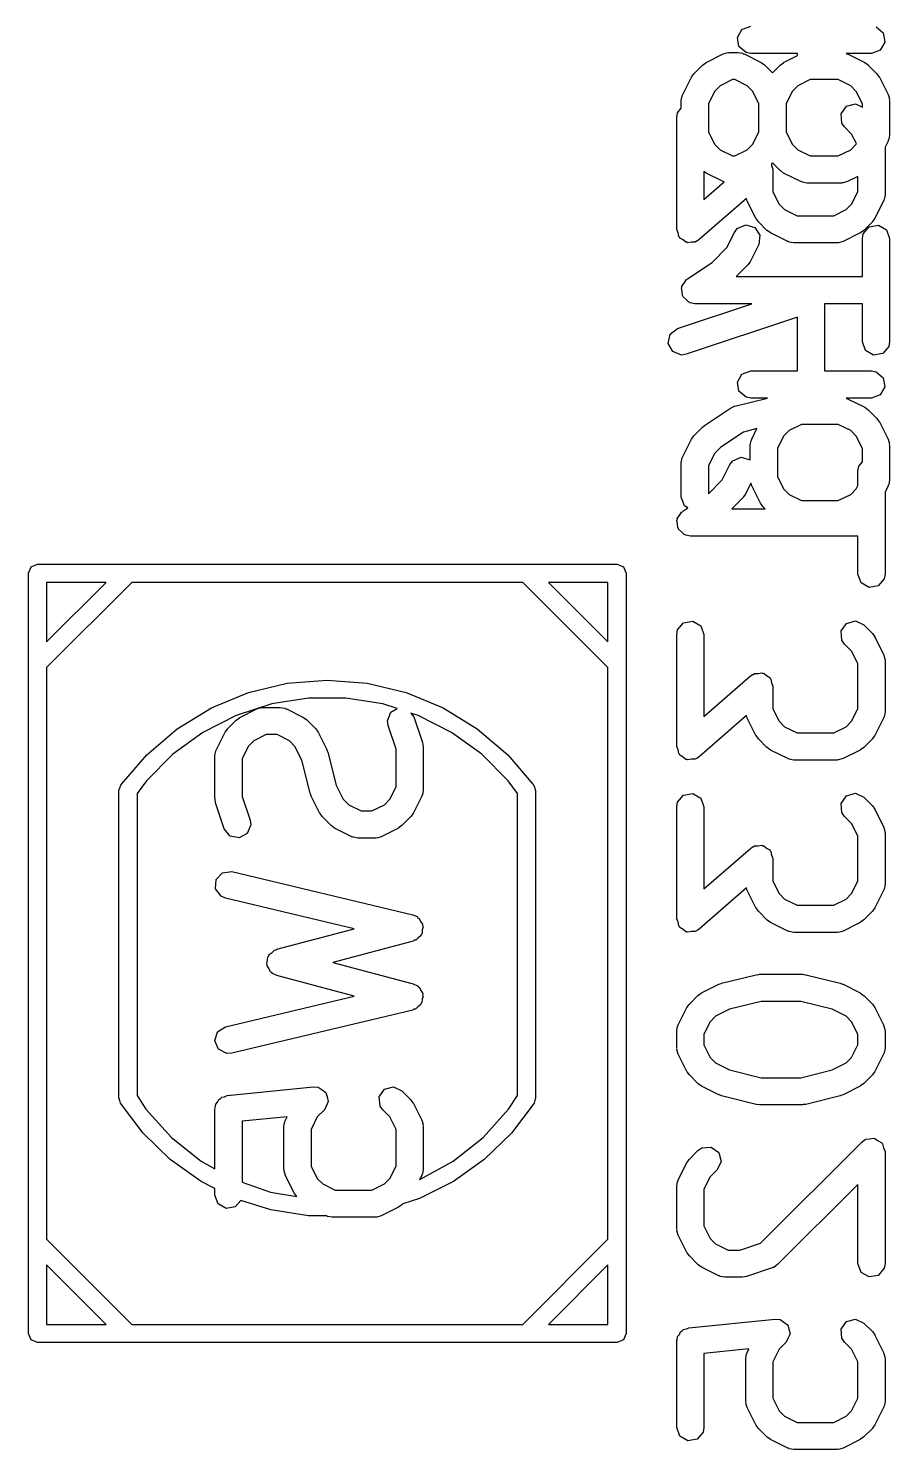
# Model space of a CAD drawing. Extents: x 0.17 to 2.44, y -2.28 to -1.21.
# Drawn here: x 0.1681 to 0.3553, y -1.8552 to -1.5461 of the extents above; entities that cross this region are included whole.
import ezdxf

# ---------------------------------------------------------------- set-up
doc = ezdxf.new("R2010")
doc.units = 0
doc.header["$MEASUREMENT"] = 0
doc.layers.add('BLACK', color=7, linetype='CONTINUOUS')

msp = doc.modelspace()

# ---------------------------------------------------------------- linework, layer by layer
at = {"layer": 'BLACK', "linetype": 'CONTINUOUS'}
for p, q in [((0.323226, -1.54626), (0.325124, -1.54557)), ((0.322216, -1.54801), (0.323226, -1.54626)), ((0.322567, -1.55), (0.322216, -1.54801)), ((0.352381, -1.54574), (0.353928, -1.54704)), ((0.353928, -1.54704), (0.354279, -1.54903)), ((0.315414, -1.55347), (0.319164, -1.5516)), ((0.319164, -1.5516), (0.320146, -1.5513)), ((0.320146, -1.5513), (0.320318, -1.55134)), ((0.320318, -1.55134), (0.320484, -1.55128)), ((0.320484, -1.55128), (0.322359, -1.55128)), ((0.322359, -1.55128), (0.323369, -1.55146)), ((0.324114, -1.55129), (0.322567, -1.55)), ((0.323369, -1.55146), (0.323504, -1.55158)), ((0.323504, -1.55158), (0.323679, -1.5516)), ((0.323679, -1.5516), (0.327429, -1.55347)), ((0.325124, -1.55147), (0.324114, -1.55129)), ((0.335295, -1.55147), (0.325124, -1.55147)), ((0.335295, -1.55197), (0.335295, -1.55147)), ((0.351371, -1.55147), (0.345877, -1.55147)), ((0.345877, -1.55147), (0.346001, -1.55158)), ((0.346001, -1.55158), (0.346176, -1.5516)), ((0.346176, -1.5516), (0.349926, -1.55347)), ((0.353269, -1.55078), (0.351371, -1.55147)), ((0.354279, -1.54903), (0.353269, -1.55078)), ((0.312772, -1.5559), (0.314647, -1.55402)), ((0.314647, -1.55402), (0.31537, -1.55352)), ((0.31537, -1.55352), (0.315414, -1.55347)), ((0.327429, -1.55347), (0.328138, -1.554)), ((0.328138, -1.554), (0.328196, -1.55402)), ((0.328196, -1.55402), (0.329858, -1.55569)), ((0.329858, -1.55569), (0.331519, -1.55402)), ((0.331519, -1.55402), (0.332243, -1.55352)), ((0.332243, -1.55352), (0.332287, -1.55347)), ((0.332287, -1.55347), (0.335295, -1.55197)), ((0.349926, -1.55347), (0.350635, -1.554)), ((0.350635, -1.554), (0.350693, -1.55402)), ((0.350693, -1.55402), (0.352568, -1.5559)), ((0.310344, -1.56042), (0.312219, -1.55667)), ((0.312219, -1.55667), (0.312745, -1.55596)), ((0.312745, -1.55596), (0.312772, -1.5559)), ((0.321181, -1.55719), (0.318484, -1.55854)), ((0.321662, -1.55719), (0.321181, -1.55719)), ((0.324359, -1.55854), (0.321662, -1.55719)), ((0.338054, -1.55719), (0.335356, -1.55854)), ((0.344159, -1.55719), (0.338054, -1.55719)), ((0.346856, -1.55854), (0.344159, -1.55719)), ((0.352568, -1.5559), (0.353075, -1.55662)), ((0.353075, -1.55662), (0.353121, -1.55667)), ((0.353121, -1.55667), (0.354996, -1.56042)), ((0.310032, -1.56174), (0.31021, -1.56073)), ((0.31021, -1.56073), (0.310324, -1.56059)), ((0.310324, -1.56059), (0.310344, -1.56042)), ((0.317286, -1.55974), (0.315938, -1.56243)), ((0.318484, -1.55854), (0.317286, -1.55974)), ((0.325556, -1.55974), (0.324359, -1.55854)), ((0.326905, -1.56243), (0.325556, -1.55974)), ((0.334159, -1.55974), (0.332811, -1.56243)), ((0.335356, -1.55854), (0.334159, -1.55974)), ((0.348054, -1.55974), (0.346856, -1.55854)), ((0.349402, -1.56243), (0.348054, -1.55974)), ((0.354996, -1.56042), (0.355288, -1.5614)), ((0.309226, -1.56438), (0.310032, -1.56342)), ((0.310032, -1.56342), (0.310032, -1.56174)), ((0.315938, -1.56243), (0.315938, -1.56854)), ((0.326905, -1.56854), (0.326905, -1.56243)), ((0.332811, -1.56243), (0.332811, -1.56854)), ((0.344769, -1.56463), (0.345928, -1.56297)), ((0.345928, -1.56297), (0.347879, -1.56245)), ((0.347879, -1.56245), (0.349402, -1.56316)), ((0.349402, -1.56316), (0.349402, -1.56243)), ((0.355288, -1.5614), (0.355247, -1.56157)), ((0.355247, -1.56157), (0.355308, -1.56174)), ((0.355308, -1.56174), (0.355308, -1.56924)), ((0.309048, -1.56539), (0.309226, -1.56438)), ((0.309048, -1.58976), (0.309048, -1.56539)), ((0.344945, -1.56664), (0.344769, -1.56463)), ((0.345533, -1.56748), (0.344945, -1.56664)), ((0.315938, -1.56854), (0.317286, -1.57124)), ((0.325556, -1.57124), (0.326905, -1.56854)), ((0.332811, -1.56854), (0.334159, -1.57124)), ((0.347069, -1.56902), (0.345533, -1.56748)), ((0.348116, -1.57111), (0.347069, -1.56902)), ((0.355016, -1.57038), (0.354996, -1.57056)), ((0.35513, -1.57024), (0.355016, -1.57038)), ((0.355308, -1.56924), (0.35513, -1.57024)), ((0.317286, -1.57124), (0.318484, -1.57243)), ((0.318484, -1.57243), (0.321181, -1.57378)), ((0.321662, -1.57378), (0.324359, -1.57243)), ((0.324359, -1.57243), (0.325556, -1.57124)), ((0.334159, -1.57124), (0.335356, -1.57243)), ((0.335356, -1.57243), (0.338054, -1.57378)), ((0.344159, -1.57378), (0.346856, -1.57243)), ((0.346856, -1.57243), (0.348054, -1.57124)), ((0.348054, -1.57124), (0.348116, -1.57111)), ((0.354996, -1.57056), (0.354324, -1.5719)), ((0.354324, -1.5719), (0.354324, -1.58226)), ((0.321181, -1.57378), (0.321662, -1.57378)), ((0.329858, -1.57529), (0.329609, -1.57553)), ((0.329609, -1.57553), (0.329679, -1.57589)), ((0.329679, -1.57589), (0.329952, -1.57664)), ((0.331519, -1.57695), (0.329858, -1.57529)), ((0.338054, -1.57378), (0.344159, -1.57378)), ((0.315414, -1.5775), (0.314954, -1.57716)), ((0.314954, -1.57716), (0.314954, -1.58326)), ((0.314954, -1.58326), (0.319353, -1.57941)), ((0.319164, -1.57938), (0.315414, -1.5775)), ((0.319339, -1.5794), (0.319164, -1.57938)), ((0.319353, -1.57941), (0.319339, -1.5794)), ((0.329952, -1.57664), (0.329952, -1.58157)), ((0.331578, -1.57697), (0.331519, -1.57695)), ((0.332287, -1.5775), (0.331578, -1.57697)), ((0.336036, -1.57938), (0.332287, -1.5775)), ((0.336212, -1.5794), (0.336036, -1.57938)), ((0.336347, -1.57951), (0.336212, -1.5794)), ((0.337357, -1.57969), (0.336347, -1.57951)), ((0.345022, -1.57963), (0.344856, -1.57969)), ((0.345194, -1.57967), (0.345022, -1.57963)), ((0.346176, -1.57938), (0.345194, -1.57967)), ((0.348418, -1.57825), (0.346176, -1.57938)), ((0.348418, -1.58157), (0.348418, -1.57825)), ((0.329952, -1.58157), (0.3313, -1.58427)), ((0.344856, -1.57969), (0.337357, -1.57969)), ((0.347069, -1.58427), (0.348418, -1.58157)), ((0.354324, -1.58226), (0.354146, -1.58327)), ((0.32419, -1.58302), (0.313945, -1.59199)), ((0.324358, -1.58359), (0.32419, -1.58302)), ((0.326233, -1.58733), (0.324358, -1.58359)), ((0.3313, -1.58427), (0.332497, -1.58546)), ((0.332497, -1.58546), (0.335195, -1.58681)), ((0.343175, -1.58681), (0.345872, -1.58546)), ((0.345872, -1.58546), (0.347069, -1.58427)), ((0.354012, -1.58359), (0.352137, -1.58733)), ((0.354032, -1.58341), (0.354012, -1.58359)), ((0.354146, -1.58327), (0.354032, -1.58341)), ((0.322203, -1.58959), (0.324057, -1.58878)), ((0.324057, -1.58878), (0.325993, -1.58936)), ((0.326279, -1.58738), (0.326233, -1.58733)), ((0.326786, -1.5881), (0.326279, -1.58738)), ((0.32866, -1.58998), (0.326786, -1.5881)), ((0.335195, -1.58681), (0.343175, -1.58681)), ((0.351584, -1.5881), (0.349709, -1.58998)), ((0.350879, -1.58918), (0.352868, -1.58882)), ((0.351611, -1.58804), (0.351584, -1.5881)), ((0.352137, -1.58733), (0.351611, -1.58804)), ((0.352868, -1.58882), (0.354617, -1.58983)), ((0.30932, -1.59051), (0.309048, -1.58976)), ((0.309475, -1.59129), (0.30932, -1.59051)), ((0.309658, -1.59144), (0.309475, -1.59129)), ((0.309739, -1.59166), (0.309658, -1.59144)), ((0.310428, -1.59206), (0.309739, -1.59166)), ((0.313945, -1.59199), (0.313565, -1.59222)), ((0.319932, -1.59373), (0.321593, -1.59041)), ((0.321593, -1.59041), (0.322203, -1.58959)), ((0.325993, -1.58936), (0.327106, -1.59105)), ((0.327106, -1.59105), (0.326875, -1.59305)), ((0.328719, -1.59), (0.32866, -1.58998)), ((0.329428, -1.59053), (0.328719, -1.59)), ((0.333177, -1.5924), (0.329428, -1.59053)), ((0.348942, -1.59053), (0.345192, -1.5924)), ((0.348986, -1.59048), (0.348942, -1.59053)), ((0.349709, -1.58998), (0.348986, -1.59048)), ((0.349402, -1.59173), (0.34958, -1.59072)), ((0.349402, -1.60003), (0.349402, -1.59173)), ((0.34958, -1.59072), (0.350879, -1.58918)), ((0.354617, -1.58983), (0.355308, -1.59173)), ((0.355308, -1.59173), (0.355308, -1.61423)), ((0.311049, -1.59256), (0.310428, -1.59206)), ((0.311284, -1.59255), (0.311049, -1.59256)), ((0.311488, -1.59267), (0.311284, -1.59255)), ((0.312272, -1.59253), (0.311488, -1.59267)), ((0.313068, -1.59252), (0.312272, -1.59253)), ((0.313357, -1.59234), (0.313068, -1.59252)), ((0.313477, -1.59232), (0.313357, -1.59234)), ((0.313565, -1.59222), (0.313477, -1.59232)), ((0.316728, -1.59694), (0.319932, -1.59373)), ((0.326875, -1.59305), (0.325, -1.5968)), ((0.333353, -1.59242), (0.333177, -1.5924)), ((0.333488, -1.59254), (0.333353, -1.59242)), ((0.334498, -1.59272), (0.333488, -1.59254)), ((0.343872, -1.59272), (0.334498, -1.59272)), ((0.344038, -1.59266), (0.343872, -1.59272)), ((0.344209, -1.5927), (0.344038, -1.59266)), ((0.345192, -1.5924), (0.344209, -1.5927)), ((0.311347, -1.60052), (0.316728, -1.59694)), ((0.324447, -1.59757), (0.321988, -1.60003)), ((0.324474, -1.59751), (0.324447, -1.59757)), ((0.325, -1.5968), (0.324474, -1.59751)), ((0.310659, -1.60146), (0.311087, -1.60072)), ((0.311087, -1.60072), (0.311246, -1.60066)), ((0.311246, -1.60066), (0.311347, -1.60052)), ((0.321988, -1.60003), (0.349402, -1.60003)), ((0.310077, -1.60247), (0.310162, -1.60232)), ((0.310226, -1.60331), (0.310077, -1.60247)), ((0.310151, -1.60215), (0.310659, -1.60146)), ((0.310162, -1.60232), (0.310151, -1.60215)), ((0.310281, -1.60417), (0.310226, -1.60331)), ((0.310398, -1.60429), (0.310281, -1.60417)), ((0.310428, -1.60446), (0.310398, -1.60429)), ((0.309192, -1.61133), (0.325395, -1.60593)), ((0.311084, -1.60501), (0.310428, -1.60446)), ((0.311676, -1.60563), (0.311084, -1.60501)), ((0.311845, -1.60565), (0.311676, -1.60563)), ((0.311975, -1.60576), (0.311845, -1.60565)), ((0.312985, -1.60593), (0.311975, -1.60576)), ((0.325395, -1.60593), (0.312985, -1.60593)), ((0.349402, -1.60593), (0.3412, -1.60593)), ((0.3412, -1.60593), (0.3412, -1.62056)), ((0.349402, -1.61423), (0.349402, -1.60593)), ((0.335295, -1.60886), (0.31106, -1.61694)), ((0.335295, -1.62056), (0.335295, -1.60886)), ((0.307205, -1.61457), (0.30761, -1.61259)), ((0.30761, -1.61259), (0.309192, -1.61133)), ((0.308167, -1.61634), (0.307205, -1.61457)), ((0.310045, -1.61709), (0.308167, -1.61634)), ((0.350093, -1.61613), (0.349402, -1.61423)), ((0.351842, -1.61714), (0.350093, -1.61613)), ((0.35513, -1.61524), (0.353831, -1.61679)), ((0.355308, -1.61423), (0.35513, -1.61524)), ((0.31106, -1.61694), (0.310045, -1.61709)), ((0.353831, -1.61679), (0.351842, -1.61714)), ((0.322216, -1.623), (0.323226, -1.62125)), ((0.323226, -1.62125), (0.325124, -1.62056)), ((0.325124, -1.62056), (0.335295, -1.62056)), ((0.3412, -1.62056), (0.351371, -1.62056)), ((0.351371, -1.62056), (0.352381, -1.62073)), ((0.352381, -1.62073), (0.353928, -1.62203)), ((0.353928, -1.62203), (0.354279, -1.62402)), ((0.322567, -1.62499), (0.322216, -1.623)), ((0.324114, -1.62628), (0.322567, -1.62499)), ((0.353269, -1.62577), (0.351371, -1.62646)), ((0.354279, -1.62402), (0.353269, -1.62577)), ((0.315097, -1.6324), (0.320721, -1.62865)), ((0.320721, -1.62865), (0.321629, -1.62825)), ((0.321629, -1.62825), (0.321643, -1.62824)), ((0.321643, -1.62824), (0.328745, -1.62646)), ((0.325124, -1.62646), (0.324114, -1.62628)), ((0.328745, -1.62646), (0.325124, -1.62646)), ((0.351371, -1.62646), (0.345877, -1.62646)), ((0.345877, -1.62646), (0.346001, -1.62657)), ((0.346001, -1.62657), (0.346176, -1.62659)), ((0.346176, -1.62659), (0.349926, -1.62846)), ((0.349926, -1.62846), (0.350635, -1.62899)), ((0.350635, -1.62899), (0.350693, -1.62901)), ((0.350693, -1.62901), (0.352568, -1.63089)), ((0.336179, -1.63218), (0.333482, -1.63353)), ((0.344159, -1.63218), (0.336179, -1.63218)), ((0.346856, -1.63353), (0.344159, -1.63218)), ((0.352568, -1.63089), (0.353075, -1.63161)), ((0.353075, -1.63161), (0.353121, -1.63166)), ((0.353121, -1.63166), (0.354996, -1.63541)), ((0.312219, -1.63541), (0.312745, -1.6347)), ((0.312745, -1.6347), (0.312772, -1.63464)), ((0.312772, -1.63464), (0.314647, -1.63276)), ((0.314647, -1.63276), (0.315015, -1.63251)), ((0.315015, -1.63251), (0.315097, -1.6324)), ((0.323571, -1.63384), (0.318616, -1.63715)), ((0.326488, -1.63311), (0.323571, -1.63384)), ((0.325342, -1.63541), (0.326488, -1.63311)), ((0.332285, -1.63473), (0.330936, -1.63742)), ((0.333482, -1.63353), (0.332285, -1.63473)), ((0.348054, -1.63473), (0.346856, -1.63353)), ((0.349402, -1.63742), (0.348054, -1.63473)), ((0.310344, -1.63916), (0.312219, -1.63541)), ((0.318616, -1.63715), (0.317286, -1.63848)), ((0.32503, -1.63673), (0.325208, -1.63572)), ((0.32503, -1.63992), (0.32503, -1.63673)), ((0.325208, -1.63572), (0.325322, -1.63558)), ((0.325322, -1.63558), (0.325342, -1.63541)), ((0.330936, -1.63742), (0.330936, -1.64353)), ((0.349402, -1.64029), (0.349402, -1.63742)), ((0.354996, -1.63541), (0.355288, -1.63639)), ((0.355288, -1.63639), (0.355247, -1.63656)), ((0.355247, -1.63656), (0.355308, -1.63673)), ((0.355308, -1.63673), (0.355308, -1.64423)), ((0.310032, -1.64048), (0.31021, -1.63947)), ((0.310032, -1.64798), (0.310032, -1.64048)), ((0.31021, -1.63947), (0.310324, -1.63933)), ((0.310324, -1.63933), (0.310344, -1.63916)), ((0.317286, -1.63848), (0.315938, -1.64117)), ((0.315938, -1.64117), (0.315938, -1.64727)), ((0.318948, -1.64426), (0.320608, -1.64094)), ((0.320608, -1.64094), (0.321219, -1.64011)), ((0.321219, -1.64011), (0.323072, -1.63931)), ((0.323072, -1.63931), (0.325008, -1.63989)), ((0.325008, -1.63989), (0.32503, -1.63992)), ((0.348418, -1.64226), (0.348596, -1.64125)), ((0.348596, -1.64125), (0.349402, -1.64029)), ((0.315938, -1.64727), (0.318948, -1.64426)), ((0.330936, -1.64353), (0.332285, -1.64623)), ((0.348418, -1.6455), (0.348418, -1.64226)), ((0.355308, -1.64423), (0.35513, -1.64524)), ((0.324016, -1.64733), (0.32349, -1.64804)), ((0.325179, -1.645), (0.324016, -1.64733)), ((0.325342, -1.64555), (0.325179, -1.645)), ((0.327217, -1.6493), (0.325342, -1.64555)), ((0.332285, -1.64623), (0.333482, -1.64742)), ((0.333482, -1.64742), (0.336179, -1.64877)), ((0.344159, -1.64877), (0.346856, -1.64742)), ((0.346856, -1.64742), (0.348054, -1.64623)), ((0.348054, -1.64623), (0.348418, -1.6455)), ((0.354996, -1.64555), (0.354324, -1.64689)), ((0.354324, -1.64689), (0.354324, -1.66475)), ((0.355016, -1.64537), (0.354996, -1.64555)), ((0.35513, -1.64524), (0.355016, -1.64537)), ((0.310723, -1.64987), (0.310032, -1.64798)), ((0.310363, -1.65105), (0.311475, -1.65031)), ((0.311475, -1.65031), (0.310723, -1.64987)), ((0.323462, -1.64809), (0.321004, -1.65055)), ((0.321004, -1.65055), (0.32826, -1.65055)), ((0.32349, -1.64804), (0.323462, -1.64809)), ((0.327264, -1.64934), (0.327217, -1.6493)), ((0.32777, -1.65006), (0.327264, -1.64934)), ((0.32826, -1.65055), (0.32777, -1.65006)), ((0.336179, -1.64877), (0.344159, -1.64877)), ((0.309093, -1.65299), (0.309178, -1.65285)), ((0.309242, -1.65384), (0.309093, -1.65299)), ((0.309167, -1.65268), (0.309674, -1.65199)), ((0.309178, -1.65285), (0.309167, -1.65268)), ((0.309297, -1.65469), (0.309242, -1.65384)), ((0.309674, -1.65199), (0.310103, -1.65124)), ((0.310103, -1.65124), (0.310262, -1.65119)), ((0.310262, -1.65119), (0.310363, -1.65105)), ((0.309414, -1.65481), (0.309297, -1.65469)), ((0.309444, -1.65498), (0.309414, -1.65481)), ((0.3101, -1.65553), (0.309444, -1.65498)), ((0.310692, -1.65615), (0.3101, -1.65553)), ((0.310861, -1.65617), (0.310692, -1.65615)), ((0.310991, -1.65628), (0.310861, -1.65617)), ((0.312001, -1.65646), (0.310991, -1.65628)), ((0.348418, -1.65646), (0.312001, -1.65646)), ((0.348418, -1.66475), (0.348418, -1.65646)), ((0.168687, -1.66318), (0.170079, -1.6626)), ((0.170079, -1.6626), (0.296063, -1.6626)), ((0.296063, -1.6626), (0.297455, -1.66318)), ((0.16811, -1.66457), (0.168687, -1.66318)), ((0.16811, -1.82992), (0.16811, -1.66457)), ((0.297455, -1.66318), (0.298031, -1.66457)), ((0.298031, -1.66457), (0.298031, -1.82992)), ((0.349109, -1.66665), (0.348418, -1.66475)), ((0.354146, -1.66576), (0.352847, -1.66731)), ((0.354324, -1.66475), (0.354146, -1.66576)), ((0.190579, -1.66654), (0.172047, -1.68507)), ((0.172047, -1.66654), (0.172047, -1.6795)), ((0.172047, -1.6795), (0.185011, -1.66654)), ((0.185011, -1.66654), (0.172047, -1.66654)), ((0.275563, -1.66654), (0.190579, -1.66654)), ((0.294094, -1.68507), (0.275563, -1.66654)), ((0.28113, -1.66654), (0.294094, -1.6795)), ((0.294094, -1.66654), (0.28113, -1.66654)), ((0.294094, -1.6795), (0.294094, -1.66654)), ((0.350858, -1.66766), (0.349109, -1.66665)), ((0.352847, -1.66731), (0.350858, -1.66766)), ((0.309226, -1.67687), (0.310524, -1.67532)), ((0.310524, -1.67532), (0.312514, -1.67497)), ((0.312514, -1.67497), (0.314263, -1.67598)), ((0.344769, -1.67711), (0.345928, -1.67546)), ((0.345928, -1.67546), (0.347879, -1.67494)), ((0.347879, -1.67494), (0.349709, -1.67579)), ((0.309048, -1.67788), (0.309226, -1.67687)), ((0.309048, -1.70225), (0.309048, -1.67788)), ((0.314263, -1.67598), (0.314954, -1.67788)), ((0.314954, -1.67788), (0.314954, -1.69574)), ((0.344945, -1.67913), (0.344769, -1.67711)), ((0.349709, -1.67579), (0.351584, -1.67766)), ((0.351584, -1.67766), (0.35209, -1.67839)), ((0.35209, -1.67839), (0.352137, -1.67843)), ((0.352137, -1.67843), (0.354012, -1.68218)), ((0.345533, -1.67997), (0.344945, -1.67913)), ((0.347069, -1.6815), (0.345533, -1.67997)), ((0.348418, -1.6842), (0.347069, -1.6815)), ((0.348418, -1.69405), (0.348418, -1.6842)), ((0.354012, -1.68218), (0.354304, -1.68316)), ((0.354304, -1.68316), (0.354263, -1.68334)), ((0.354263, -1.68334), (0.354324, -1.6835)), ((0.354324, -1.6835), (0.354324, -1.69475)), ((0.172047, -1.68507), (0.172047, -1.80942)), ((0.22439, -1.68847), (0.233071, -1.68779)), ((0.233071, -1.68779), (0.241751, -1.68847)), ((0.294094, -1.80942), (0.294094, -1.68507)), ((0.314954, -1.69574), (0.325054, -1.6869)), ((0.325054, -1.6869), (0.325434, -1.68667)), ((0.325434, -1.68667), (0.325522, -1.68657)), ((0.325522, -1.68657), (0.325643, -1.68655)), ((0.325643, -1.68655), (0.325932, -1.68637)), ((0.325932, -1.68637), (0.326728, -1.68636)), ((0.326728, -1.68636), (0.327512, -1.68622)), ((0.327512, -1.68622), (0.327716, -1.68634)), ((0.327716, -1.68634), (0.327951, -1.68633)), ((0.327951, -1.68633), (0.328571, -1.68683)), ((0.328571, -1.68683), (0.329261, -1.68723)), ((0.329261, -1.68723), (0.329341, -1.68745)), ((0.329341, -1.68745), (0.329525, -1.6876)), ((0.329525, -1.6876), (0.329679, -1.68838)), ((0.207878, -1.69383), (0.215923, -1.6905)), ((0.215923, -1.6905), (0.22439, -1.68847)), ((0.241751, -1.68847), (0.250218, -1.6905)), ((0.250218, -1.6905), (0.258264, -1.69383)), ((0.329679, -1.68838), (0.329952, -1.68913)), ((0.329952, -1.68913), (0.329952, -1.69405)), ((0.200453, -1.69838), (0.207878, -1.69383)), ((0.220998, -1.693), (0.21328, -1.6955)), ((0.217786, -1.69408), (0.218769, -1.69379)), ((0.218769, -1.69379), (0.21894, -1.69383)), ((0.21894, -1.69383), (0.219106, -1.69377)), ((0.219106, -1.69377), (0.222856, -1.69377)), ((0.229013, -1.69173), (0.220998, -1.693)), ((0.222856, -1.69377), (0.223866, -1.69394)), ((0.223866, -1.69394), (0.224001, -1.69406)), ((0.237128, -1.69173), (0.229013, -1.69173)), ((0.245143, -1.693), (0.237128, -1.69173)), ((0.248275, -1.69401), (0.245143, -1.693)), ((0.246893, -1.69476), (0.248275, -1.69401)), ((0.258264, -1.69383), (0.265689, -1.69838)), ((0.21328, -1.6955), (0.206049, -1.69918)), ((0.211394, -1.69838), (0.213269, -1.69651)), ((0.213269, -1.69651), (0.213992, -1.696)), ((0.213992, -1.696), (0.214036, -1.69595)), ((0.214036, -1.69595), (0.217786, -1.69408)), ((0.224001, -1.69406), (0.224176, -1.69408)), ((0.224176, -1.69408), (0.227926, -1.69595)), ((0.227926, -1.69595), (0.228635, -1.69648)), ((0.228635, -1.69648), (0.228693, -1.69651)), ((0.228693, -1.69651), (0.230568, -1.69838)), ((0.246151, -1.69664), (0.246893, -1.69476)), ((0.246301, -1.69765), (0.246151, -1.69664)), ((0.252861, -1.6955), (0.251268, -1.69498)), ((0.251268, -1.69498), (0.251904, -1.69579)), ((0.251904, -1.69579), (0.253778, -1.70141)), ((0.260093, -1.69918), (0.252861, -1.6955)), ((0.32419, -1.69551), (0.313945, -1.70447)), ((0.324358, -1.69607), (0.32419, -1.69551)), ((0.326233, -1.69982), (0.324358, -1.69607)), ((0.329952, -1.69405), (0.3313, -1.69675)), ((0.3313, -1.69675), (0.332497, -1.69795)), ((0.345872, -1.69795), (0.347069, -1.69675)), ((0.347069, -1.69675), (0.348418, -1.69405)), ((0.354012, -1.69607), (0.352137, -1.69982)), ((0.354032, -1.6959), (0.354012, -1.69607)), ((0.354146, -1.69576), (0.354032, -1.6959)), ((0.354324, -1.69475), (0.354146, -1.69576)), ((0.19383, -1.70403), (0.200453, -1.69838)), ((0.206049, -1.69918), (0.199483, -1.70395)), ((0.208966, -1.7029), (0.210841, -1.69915)), ((0.210841, -1.69915), (0.211367, -1.69844)), ((0.211367, -1.69844), (0.211394, -1.69838)), ((0.219803, -1.69967), (0.217106, -1.70102)), ((0.222159, -1.69967), (0.219803, -1.69967)), ((0.224856, -1.70102), (0.222159, -1.69967)), ((0.230568, -1.69838), (0.231074, -1.6991)), ((0.231074, -1.6991), (0.231121, -1.69915)), ((0.231121, -1.69915), (0.232996, -1.7029)), ((0.248024, -1.70282), (0.246301, -1.69765)), ((0.266659, -1.70395), (0.260093, -1.69918)), ((0.265689, -1.69838), (0.272312, -1.70403)), ((0.326279, -1.69986), (0.326233, -1.69982)), ((0.326786, -1.70059), (0.326279, -1.69986)), ((0.332497, -1.69795), (0.335195, -1.6993)), ((0.335195, -1.6993), (0.343175, -1.6993)), ((0.343175, -1.6993), (0.345872, -1.69795)), ((0.352137, -1.69982), (0.351611, -1.70053)), ((0.208654, -1.70422), (0.208832, -1.70321)), ((0.208832, -1.70321), (0.208946, -1.70307)), ((0.208946, -1.70307), (0.208966, -1.7029)), ((0.215909, -1.70222), (0.21456, -1.70492)), ((0.217106, -1.70102), (0.215909, -1.70222)), ((0.226053, -1.70222), (0.224856, -1.70102)), ((0.227569, -1.70525), (0.226053, -1.70222)), ((0.232996, -1.7029), (0.233141, -1.70339)), ((0.248024, -1.71102), (0.248024, -1.70282)), ((0.253778, -1.70141), (0.253908, -1.70228)), ((0.253908, -1.70228), (0.25393, -1.70234)), ((0.25393, -1.70234), (0.25393, -1.71172)), ((0.30932, -1.703), (0.309048, -1.70225)), ((0.309475, -1.70378), (0.30932, -1.703)), ((0.32866, -1.70246), (0.326786, -1.70059)), ((0.328719, -1.70249), (0.32866, -1.70246)), ((0.329428, -1.70302), (0.328719, -1.70249)), ((0.333177, -1.70489), (0.329428, -1.70302)), ((0.348942, -1.70302), (0.345192, -1.70489)), ((0.348986, -1.70297), (0.348942, -1.70302)), ((0.349709, -1.70246), (0.348986, -1.70297)), ((0.351584, -1.70059), (0.349709, -1.70246)), ((0.351611, -1.70053), (0.351584, -1.70059)), ((0.188372, -1.71042), (0.19383, -1.70403)), ((0.199483, -1.70395), (0.193742, -1.70969)), ((0.208654, -1.71359), (0.208654, -1.70422)), ((0.21456, -1.70492), (0.21456, -1.71311)), ((0.229365, -1.71243), (0.227569, -1.70525)), ((0.233141, -1.70339), (0.233219, -1.7035)), ((0.233219, -1.7035), (0.235015, -1.71069)), ((0.2724, -1.70969), (0.266659, -1.70395)), ((0.272312, -1.70403), (0.27777, -1.71042)), ((0.309658, -1.70393), (0.309475, -1.70378)), ((0.309739, -1.70415), (0.309658, -1.70393)), ((0.310428, -1.70455), (0.309739, -1.70415)), ((0.311049, -1.70504), (0.310428, -1.70455)), ((0.311284, -1.70504), (0.311049, -1.70504)), ((0.311488, -1.70516), (0.311284, -1.70504)), ((0.312272, -1.70502), (0.311488, -1.70516)), ((0.313068, -1.705), (0.312272, -1.70502)), ((0.313357, -1.70483), (0.313068, -1.705)), ((0.313477, -1.70481), (0.313357, -1.70483)), ((0.313565, -1.7047), (0.313477, -1.70481)), ((0.313945, -1.70447), (0.313565, -1.7047)), ((0.333353, -1.70491), (0.333177, -1.70489)), ((0.333488, -1.70502), (0.333353, -1.70491)), ((0.334498, -1.7052), (0.333488, -1.70502)), ((0.343872, -1.7052), (0.334498, -1.7052)), ((0.344038, -1.70514), (0.343872, -1.7052)), ((0.344209, -1.70518), (0.344038, -1.70514)), ((0.345192, -1.70489), (0.344209, -1.70518)), ((0.187795, -1.71181), (0.188172, -1.71065)), ((0.187795, -1.77874), (0.187795, -1.71181)), ((0.187795, -1.71181), (0.187795, -1.71181)), ((0.187795, -1.71181), (0.187795, -1.71181)), ((0.188172, -1.71065), (0.188372, -1.71042)), ((0.188372, -1.71042), (0.188372, -1.71042)), ((0.188372, -1.71042), (0.188372, -1.71042)), ((0.193742, -1.70969), (0.191732, -1.71245)), ((0.191732, -1.71245), (0.191732, -1.77817)), ((0.229443, -1.71255), (0.229365, -1.71243)), ((0.229588, -1.71304), (0.229443, -1.71255)), ((0.235015, -1.71069), (0.236531, -1.71372)), ((0.246676, -1.71372), (0.248024, -1.71102)), ((0.25393, -1.71172), (0.253752, -1.71273)), ((0.274409, -1.71245), (0.2724, -1.70969)), ((0.274409, -1.77817), (0.274409, -1.71245)), ((0.27777, -1.71042), (0.27777, -1.71042)), ((0.27777, -1.71042), (0.27777, -1.71042)), ((0.27777, -1.71042), (0.27797, -1.71065)), ((0.27797, -1.71065), (0.278346, -1.71181)), ((0.278346, -1.71181), (0.278346, -1.71181)), ((0.278346, -1.71181), (0.278346, -1.71181)), ((0.278346, -1.71181), (0.278346, -1.77874)), ((0.310524, -1.71282), (0.312514, -1.71247)), ((0.312514, -1.71247), (0.314263, -1.71348)), ((0.345928, -1.71295), (0.347879, -1.71243)), ((0.347879, -1.71243), (0.349709, -1.71329)), ((0.208676, -1.71365), (0.208654, -1.71359)), ((0.208806, -1.71453), (0.208676, -1.71365)), ((0.210681, -1.72015), (0.208806, -1.71453)), ((0.21456, -1.71311), (0.216283, -1.71828)), ((0.231463, -1.71679), (0.229588, -1.71304)), ((0.236531, -1.71372), (0.237728, -1.71491)), ((0.237728, -1.71491), (0.240426, -1.71626)), ((0.242781, -1.71626), (0.245478, -1.71491)), ((0.245478, -1.71491), (0.246676, -1.71372)), ((0.253618, -1.71304), (0.251743, -1.71679)), ((0.253638, -1.71286), (0.253618, -1.71304)), ((0.253752, -1.71273), (0.253638, -1.71286)), ((0.309048, -1.71537), (0.309226, -1.71436)), ((0.309048, -1.73974), (0.309048, -1.71537)), ((0.309226, -1.71436), (0.310524, -1.71282)), ((0.314263, -1.71348), (0.314954, -1.71537)), ((0.314954, -1.71537), (0.314954, -1.73324)), ((0.344769, -1.71461), (0.345928, -1.71295)), ((0.344945, -1.71662), (0.344769, -1.71461)), ((0.349709, -1.71329), (0.351584, -1.71516)), ((0.351584, -1.71516), (0.35209, -1.71588)), ((0.216283, -1.71828), (0.216433, -1.7193)), ((0.23151, -1.71683), (0.231463, -1.71679)), ((0.232016, -1.71755), (0.23151, -1.71683)), ((0.233891, -1.71943), (0.232016, -1.71755)), ((0.240426, -1.71626), (0.242781, -1.71626)), ((0.25119, -1.71755), (0.249315, -1.71943)), ((0.251217, -1.7175), (0.25119, -1.71755)), ((0.251743, -1.71679), (0.251217, -1.7175)), ((0.345533, -1.71746), (0.344945, -1.71662)), ((0.347069, -1.719), (0.345533, -1.71746)), ((0.35209, -1.71588), (0.352137, -1.71593)), ((0.352137, -1.71593), (0.354012, -1.71968)), ((0.211936, -1.72173), (0.210681, -1.72015)), ((0.213915, -1.72214), (0.211936, -1.72173)), ((0.215691, -1.72118), (0.213915, -1.72214)), ((0.216433, -1.7193), (0.215691, -1.72118)), ((0.233949, -1.71946), (0.233891, -1.71943)), ((0.234658, -1.71998), (0.233949, -1.71946)), ((0.238408, -1.72186), (0.234658, -1.71998)), ((0.248548, -1.71998), (0.244799, -1.72186)), ((0.248592, -1.71994), (0.248548, -1.71998)), ((0.249315, -1.71943), (0.248592, -1.71994)), ((0.348418, -1.72169), (0.347069, -1.719)), ((0.348418, -1.73155), (0.348418, -1.72169)), ((0.354012, -1.71968), (0.354304, -1.72066)), ((0.354304, -1.72066), (0.354263, -1.72083)), ((0.354263, -1.72083), (0.354324, -1.721)), ((0.354324, -1.721), (0.354324, -1.73225)), ((0.238583, -1.72188), (0.238408, -1.72186)), ((0.238719, -1.72199), (0.238583, -1.72188)), ((0.239729, -1.72217), (0.238719, -1.72199)), ((0.243478, -1.72217), (0.239729, -1.72217)), ((0.243644, -1.72211), (0.243478, -1.72217)), ((0.243816, -1.72215), (0.243644, -1.72211)), ((0.244799, -1.72186), (0.243816, -1.72215)), ((0.314954, -1.73324), (0.325054, -1.7244)), ((0.325054, -1.7244), (0.325434, -1.72417)), ((0.325434, -1.72417), (0.325522, -1.72406)), ((0.325522, -1.72406), (0.325643, -1.72404)), ((0.325643, -1.72404), (0.325932, -1.72387)), ((0.325932, -1.72387), (0.326728, -1.72385)), ((0.326728, -1.72385), (0.327512, -1.72371)), ((0.327512, -1.72371), (0.327716, -1.72383)), ((0.327716, -1.72383), (0.327951, -1.72383)), ((0.327951, -1.72383), (0.328571, -1.72433)), ((0.328571, -1.72433), (0.329261, -1.72472)), ((0.329261, -1.72472), (0.329341, -1.72494)), ((0.329341, -1.72494), (0.329525, -1.72509)), ((0.329525, -1.72509), (0.329679, -1.72587)), ((0.329679, -1.72587), (0.329952, -1.72662)), ((0.329952, -1.72662), (0.329952, -1.73155)), ((0.208897, -1.73117), (0.210285, -1.7297)), ((0.210285, -1.7297), (0.212291, -1.72947)), ((0.212291, -1.72947), (0.251661, -1.73884)), ((0.208777, -1.73318), (0.208897, -1.73117)), ((0.209982, -1.73481), (0.208777, -1.73318)), ((0.32419, -1.733), (0.313945, -1.74197)), ((0.324358, -1.73357), (0.32419, -1.733)), ((0.326233, -1.73732), (0.324358, -1.73357)), ((0.329952, -1.73155), (0.3313, -1.73425)), ((0.347069, -1.73425), (0.348418, -1.73155)), ((0.354012, -1.73357), (0.352137, -1.73732)), ((0.354032, -1.73339), (0.354012, -1.73357)), ((0.354146, -1.73326), (0.354032, -1.73339)), ((0.354324, -1.73225), (0.354146, -1.73326)), ((0.210923, -1.73521), (0.209982, -1.73481)), ((0.23891, -1.74188), (0.210923, -1.73521)), ((0.3313, -1.73425), (0.332497, -1.73544)), ((0.332497, -1.73544), (0.335195, -1.73679)), ((0.335195, -1.73679), (0.343175, -1.73679)), ((0.343175, -1.73679), (0.345872, -1.73544)), ((0.345872, -1.73544), (0.347069, -1.73425)), ((0.251661, -1.73884), (0.252602, -1.73925)), ((0.252602, -1.73925), (0.252787, -1.7395)), ((0.252787, -1.7395), (0.253068, -1.73963)), ((0.253068, -1.73963), (0.253374, -1.74029)), ((0.253374, -1.74029), (0.253807, -1.74087)), ((0.30932, -1.74049), (0.309048, -1.73974)), ((0.326279, -1.73736), (0.326233, -1.73732)), ((0.326786, -1.73808), (0.326279, -1.73736)), ((0.32866, -1.73996), (0.326786, -1.73808)), ((0.328719, -1.73999), (0.32866, -1.73996)), ((0.329428, -1.74051), (0.328719, -1.73999)), ((0.349709, -1.73996), (0.348986, -1.74046)), ((0.351584, -1.73808), (0.349709, -1.73996)), ((0.351611, -1.73803), (0.351584, -1.73808)), ((0.352137, -1.73732), (0.351611, -1.73803)), ((0.222095, -1.74636), (0.23891, -1.74188)), ((0.253394, -1.74341), (0.252799, -1.74383)), ((0.253474, -1.74311), (0.253394, -1.74341)), ((0.253687, -1.74289), (0.253474, -1.74311)), ((0.25373, -1.74216), (0.253687, -1.74289)), ((0.253919, -1.74146), (0.25373, -1.74216)), ((0.253807, -1.74087), (0.253788, -1.74118)), ((0.253788, -1.74118), (0.253919, -1.74146)), ((0.309475, -1.74127), (0.30932, -1.74049)), ((0.309658, -1.74142), (0.309475, -1.74127)), ((0.309739, -1.74164), (0.309658, -1.74142)), ((0.310428, -1.74204), (0.309739, -1.74164)), ((0.311049, -1.74254), (0.310428, -1.74204)), ((0.311284, -1.74254), (0.311049, -1.74254)), ((0.311488, -1.74265), (0.311284, -1.74254)), ((0.312272, -1.74251), (0.311488, -1.74265)), ((0.313068, -1.7425), (0.312272, -1.74251)), ((0.313357, -1.74232), (0.313068, -1.7425)), ((0.313477, -1.7423), (0.313357, -1.74232)), ((0.313565, -1.7422), (0.313477, -1.7423)), ((0.313945, -1.74197), (0.313565, -1.7422)), ((0.333177, -1.74239), (0.329428, -1.74051)), ((0.333353, -1.74241), (0.333177, -1.74239)), ((0.333488, -1.74252), (0.333353, -1.74241)), ((0.334498, -1.7427), (0.333488, -1.74252)), ((0.343872, -1.7427), (0.334498, -1.7427)), ((0.344038, -1.74264), (0.343872, -1.7427)), ((0.344209, -1.74268), (0.344038, -1.74264)), ((0.345192, -1.74239), (0.344209, -1.74268)), ((0.348942, -1.74051), (0.345192, -1.74239)), ((0.348986, -1.74046), (0.348942, -1.74051)), ((0.221065, -1.74708), (0.221605, -1.74654)), ((0.221605, -1.74654), (0.221873, -1.74651)), ((0.221873, -1.74651), (0.222095, -1.74636)), ((0.251738, -1.74457), (0.234315, -1.74921)), ((0.251992, -1.74439), (0.251738, -1.74457)), ((0.2523, -1.74435), (0.251992, -1.74439)), ((0.252799, -1.74383), (0.2523, -1.74435)), ((0.219914, -1.74947), (0.220112, -1.74873)), ((0.220028, -1.74971), (0.219914, -1.74947)), ((0.220112, -1.74873), (0.220178, -1.74797)), ((0.220178, -1.74797), (0.220369, -1.74778)), ((0.220369, -1.74778), (0.220439, -1.74752)), ((0.220439, -1.74752), (0.221065, -1.74708)), ((0.234315, -1.74921), (0.251738, -1.75386)), ((0.220004, -1.74998), (0.220028, -1.74971)), ((0.220443, -1.75061), (0.220004, -1.74998)), ((0.220765, -1.7513), (0.220443, -1.75061)), ((0.22101, -1.75141), (0.220765, -1.7513)), ((0.221165, -1.75163), (0.22101, -1.75141)), ((0.222095, -1.75207), (0.221165, -1.75163)), ((0.23891, -1.75655), (0.222095, -1.75207)), ((0.318784, -1.75375), (0.326283, -1.75188)), ((0.326283, -1.75188), (0.326871, -1.75184)), ((0.326871, -1.75184), (0.326999, -1.75179)), ((0.326999, -1.75179), (0.336373, -1.75179)), ((0.336373, -1.75179), (0.336953, -1.75189)), ((0.336953, -1.75189), (0.337089, -1.75188)), ((0.337089, -1.75188), (0.344588, -1.75375)), ((0.251738, -1.75386), (0.252668, -1.75429)), ((0.252668, -1.75429), (0.252846, -1.75454)), ((0.252846, -1.75454), (0.253123, -1.75468)), ((0.253123, -1.75468), (0.253411, -1.75535)), ((0.253411, -1.75535), (0.253828, -1.75594)), ((0.314385, -1.7559), (0.31443, -1.75585)), ((0.31443, -1.75585), (0.318179, -1.75398)), ((0.318179, -1.75398), (0.318668, -1.75383)), ((0.318668, -1.75383), (0.318784, -1.75375)), ((0.344588, -1.75375), (0.345053, -1.75396)), ((0.345053, -1.75396), (0.345192, -1.75398)), ((0.345192, -1.75398), (0.348942, -1.75585)), ((0.348942, -1.75585), (0.349651, -1.75638)), ((0.210923, -1.76321), (0.23891, -1.75655)), ((0.252741, -1.75887), (0.252228, -1.75939)), ((0.253347, -1.75847), (0.252741, -1.75887)), ((0.253436, -1.75818), (0.253347, -1.75847)), ((0.253655, -1.75796), (0.253436, -1.75818)), ((0.253717, -1.75723), (0.253655, -1.75796)), ((0.253925, -1.75654), (0.253717, -1.75723)), ((0.253828, -1.75594), (0.253802, -1.75625)), ((0.253802, -1.75625), (0.253925, -1.75654)), ((0.311234, -1.75905), (0.31176, -1.75834)), ((0.31176, -1.75834), (0.311788, -1.75828)), ((0.311788, -1.75828), (0.313662, -1.7564)), ((0.313662, -1.7564), (0.314385, -1.7559)), ((0.327362, -1.7577), (0.32053, -1.7594)), ((0.336009, -1.7577), (0.327362, -1.7577)), ((0.342841, -1.7594), (0.336009, -1.7577)), ((0.349651, -1.75638), (0.349709, -1.7564)), ((0.349709, -1.7564), (0.351584, -1.75828)), ((0.351584, -1.75828), (0.35209, -1.759)), ((0.251661, -1.75958), (0.212291, -1.76896)), ((0.25192, -1.75941), (0.251661, -1.75958)), ((0.252228, -1.75939), (0.25192, -1.75941)), ((0.30936, -1.7628), (0.311234, -1.75905)), ((0.317499, -1.76092), (0.316302, -1.76212)), ((0.32053, -1.7594), (0.317499, -1.76092)), ((0.345872, -1.76092), (0.342841, -1.7594)), ((0.347069, -1.76212), (0.345872, -1.76092)), ((0.35209, -1.759), (0.352137, -1.75905)), ((0.352137, -1.75905), (0.354012, -1.7628)), ((0.208659, -1.76626), (0.209237, -1.76432)), ((0.209237, -1.76432), (0.210923, -1.76321)), ((0.309048, -1.76412), (0.309226, -1.76311)), ((0.309048, -1.76787), (0.309048, -1.76412)), ((0.309226, -1.76311), (0.30934, -1.76297)), ((0.30934, -1.76297), (0.30936, -1.7628)), ((0.316302, -1.76212), (0.314954, -1.76481)), ((0.314954, -1.76481), (0.314954, -1.76717)), ((0.348418, -1.76481), (0.347069, -1.76212)), ((0.348418, -1.76717), (0.348418, -1.76481)), ((0.354012, -1.7628), (0.354304, -1.76378)), ((0.354304, -1.76378), (0.354263, -1.76395)), ((0.354263, -1.76395), (0.354324, -1.76412)), ((0.354324, -1.76412), (0.354324, -1.76787)), ((0.209461, -1.76811), (0.208659, -1.76626)), ((0.211267, -1.76902), (0.209461, -1.76811)), ((0.309108, -1.76803), (0.309048, -1.76787)), ((0.309067, -1.7682), (0.309108, -1.76803)), ((0.30936, -1.76919), (0.309067, -1.7682)), ((0.314954, -1.76717), (0.316302, -1.76987)), ((0.347069, -1.76987), (0.348418, -1.76717)), ((0.354324, -1.76787), (0.354146, -1.76888)), ((0.212291, -1.76896), (0.211267, -1.76902)), ((0.311234, -1.77294), (0.30936, -1.76919)), ((0.316302, -1.76987), (0.317499, -1.77106)), ((0.317499, -1.77106), (0.32053, -1.77258)), ((0.342841, -1.77258), (0.345872, -1.77106)), ((0.345872, -1.77106), (0.347069, -1.76987)), ((0.354012, -1.76919), (0.352137, -1.77294)), ((0.354032, -1.76901), (0.354012, -1.76919)), ((0.354146, -1.76888), (0.354032, -1.76901)), ((0.311281, -1.77298), (0.311234, -1.77294)), ((0.311788, -1.7737), (0.311281, -1.77298)), ((0.313662, -1.77558), (0.311788, -1.7737)), ((0.32053, -1.77258), (0.327362, -1.77429)), ((0.327362, -1.77429), (0.336009, -1.77429)), ((0.336009, -1.77429), (0.342841, -1.77258)), ((0.351584, -1.7737), (0.349709, -1.77558)), ((0.351611, -1.77365), (0.351584, -1.7737)), ((0.352137, -1.77294), (0.351611, -1.77365)), ((0.211313, -1.77815), (0.230061, -1.77627)), ((0.230061, -1.77627), (0.231084, -1.77635)), ((0.231084, -1.77635), (0.2311, -1.77636)), ((0.2311, -1.77636), (0.231119, -1.77636)), ((0.231119, -1.77636), (0.231931, -1.77693)), ((0.231931, -1.77693), (0.232752, -1.77749)), ((0.232752, -1.77749), (0.232757, -1.7775)), ((0.244375, -1.77844), (0.245534, -1.77679)), ((0.245534, -1.77679), (0.247485, -1.77627)), ((0.247485, -1.77627), (0.249315, -1.77712)), ((0.249315, -1.77712), (0.25119, -1.779)), ((0.313721, -1.77561), (0.313662, -1.77558)), ((0.31443, -1.77613), (0.313721, -1.77561)), ((0.318179, -1.77801), (0.31443, -1.77613)), ((0.348942, -1.77613), (0.345192, -1.77801)), ((0.348986, -1.77608), (0.348942, -1.77613)), ((0.349709, -1.77558), (0.348986, -1.77608)), ((0.187888, -1.77896), (0.187795, -1.77874)), ((0.188103, -1.7798), (0.187888, -1.77896)), ((0.193041, -1.78637), (0.188103, -1.7798)), ((0.188103, -1.7798), (0.188103, -1.7798)), ((0.191732, -1.77817), (0.193651, -1.78117)), ((0.208713, -1.78075), (0.208832, -1.78007)), ((0.208832, -1.78007), (0.209235, -1.77959)), ((0.209235, -1.77959), (0.209493, -1.77902)), ((0.209493, -1.77902), (0.209865, -1.77884)), ((0.209865, -1.77884), (0.210131, -1.77853)), ((0.210131, -1.77853), (0.210748, -1.77842)), ((0.210748, -1.77842), (0.211313, -1.77815)), ((0.232877, -1.78036), (0.232468, -1.78127)), ((0.232757, -1.7775), (0.232773, -1.77752)), ((0.232773, -1.77752), (0.23303, -1.77847)), ((0.233296, -1.77947), (0.232877, -1.78036)), ((0.23303, -1.77847), (0.233299, -1.77943)), ((0.233299, -1.77943), (0.233291, -1.77945)), ((0.233291, -1.77945), (0.233296, -1.77947)), ((0.244551, -1.78046), (0.244375, -1.77844)), ((0.24514, -1.7813), (0.244551, -1.78046)), ((0.25119, -1.779), (0.251697, -1.77972)), ((0.251697, -1.77972), (0.251743, -1.77976)), ((0.251743, -1.77976), (0.253618, -1.78351)), ((0.272491, -1.78117), (0.274409, -1.77817)), ((0.278039, -1.7798), (0.2731, -1.78637)), ((0.278253, -1.77896), (0.278039, -1.7798)), ((0.278346, -1.77874), (0.278253, -1.77896)), ((0.318318, -1.77802), (0.318179, -1.77801)), ((0.318784, -1.77823), (0.318318, -1.77802)), ((0.326283, -1.7801), (0.318784, -1.77823)), ((0.326418, -1.78009), (0.326283, -1.7801)), ((0.326999, -1.78019), (0.326418, -1.78009)), ((0.336373, -1.78019), (0.326999, -1.78019)), ((0.336501, -1.78015), (0.336373, -1.78019)), ((0.337089, -1.7801), (0.336501, -1.78015)), ((0.344588, -1.77823), (0.337089, -1.7801)), ((0.344704, -1.77815), (0.344588, -1.77823)), ((0.345192, -1.77801), (0.344704, -1.77815)), ((0.193651, -1.78117), (0.199197, -1.78732)), ((0.208654, -1.78108), (0.208681, -1.78093)), ((0.208654, -1.79409), (0.208654, -1.78108)), ((0.208663, -1.78086), (0.208713, -1.78075)), ((0.208681, -1.78093), (0.208663, -1.78086)), ((0.224331, -1.78278), (0.21456, -1.78376)), ((0.223944, -1.78369), (0.223964, -1.78351)), ((0.223964, -1.78351), (0.224331, -1.78278)), ((0.230907, -1.78283), (0.229558, -1.78553)), ((0.232443, -1.7813), (0.230907, -1.78283)), ((0.232451, -1.78128), (0.232443, -1.7813)), ((0.232468, -1.78127), (0.232451, -1.78128)), ((0.246676, -1.78283), (0.24514, -1.7813)), ((0.248024, -1.78553), (0.246676, -1.78283)), ((0.253618, -1.78351), (0.253911, -1.7845)), ((0.266945, -1.78732), (0.272491, -1.78117)), ((0.198933, -1.79211), (0.193041, -1.78637)), ((0.21456, -1.78376), (0.21456, -1.797)), ((0.223652, -1.78483), (0.22383, -1.78382)), ((0.223652, -1.79421), (0.223652, -1.78483)), ((0.22383, -1.78382), (0.223944, -1.78369)), ((0.229558, -1.78553), (0.229558, -1.79351)), ((0.248024, -1.79351), (0.248024, -1.78553)), ((0.253911, -1.7845), (0.253869, -1.78467)), ((0.253869, -1.78467), (0.25393, -1.78483)), ((0.25393, -1.78483), (0.25393, -1.79421)), ((0.2731, -1.78637), (0.267209, -1.79211)), ((0.199197, -1.78732), (0.20569, -1.79246)), ((0.260452, -1.79246), (0.266945, -1.78732)), ((0.313662, -1.79015), (0.314502, -1.78956)), ((0.314502, -1.78956), (0.316514, -1.78939)), ((0.316514, -1.78939), (0.318169, -1.79054)), ((0.327279, -1.81028), (0.349283, -1.78828)), ((0.349283, -1.78828), (0.349811, -1.78791)), ((0.349811, -1.78791), (0.349894, -1.78781)), ((0.349894, -1.78781), (0.349973, -1.78779)), ((0.349973, -1.78779), (0.350123, -1.78769)), ((0.350123, -1.78769), (0.351009, -1.78761)), ((0.351009, -1.78761), (0.351884, -1.78746)), ((0.351884, -1.78746), (0.352001, -1.78752)), ((0.352001, -1.78752), (0.352135, -1.78751)), ((0.352135, -1.78751), (0.352863, -1.78802)), ((0.352863, -1.78802), (0.353633, -1.78847)), ((0.353633, -1.78847), (0.353679, -1.78859)), ((0.353679, -1.78859), (0.35379, -1.78867)), ((0.35379, -1.78867), (0.35402, -1.78953)), ((0.35402, -1.78953), (0.354324, -1.79036)), ((0.205637, -1.79688), (0.198933, -1.79211)), ((0.20569, -1.79246), (0.208654, -1.79409)), ((0.253194, -1.79644), (0.260452, -1.79246)), ((0.267209, -1.79211), (0.260504, -1.79688)), ((0.30936, -1.79654), (0.311234, -1.79279)), ((0.311234, -1.79279), (0.31176, -1.79208)), ((0.31176, -1.79208), (0.311788, -1.79203)), ((0.311788, -1.79203), (0.313662, -1.79015)), ((0.318692, -1.7925), (0.317838, -1.79433)), ((0.318169, -1.79054), (0.318692, -1.7925)), ((0.354324, -1.79036), (0.354324, -1.81474)), ((0.223713, -1.79437), (0.223652, -1.79421)), ((0.223672, -1.79454), (0.223713, -1.79437)), ((0.223964, -1.79553), (0.223672, -1.79454)), ((0.225839, -1.79928), (0.223964, -1.79553)), ((0.229558, -1.79351), (0.230907, -1.79621)), ((0.246676, -1.79621), (0.248024, -1.79351)), ((0.253618, -1.79553), (0.253154, -1.79646)), ((0.253638, -1.79535), (0.253618, -1.79553)), ((0.253752, -1.79522), (0.253638, -1.79535)), ((0.25393, -1.79421), (0.253752, -1.79522)), ((0.316302, -1.79586), (0.314954, -1.79856)), ((0.317838, -1.79433), (0.316302, -1.79586)), ((0.208654, -1.79839), (0.205637, -1.79688)), ((0.208654, -1.79983), (0.208654, -1.79839)), ((0.21456, -1.797), (0.220767, -1.79916)), ((0.230907, -1.79621), (0.232104, -1.7974)), ((0.232104, -1.7974), (0.234801, -1.79875)), ((0.234801, -1.79875), (0.242781, -1.79875)), ((0.242781, -1.79875), (0.245478, -1.7974)), ((0.245478, -1.7974), (0.246676, -1.79621)), ((0.260504, -1.79688), (0.253147, -1.80056)), ((0.253154, -1.79646), (0.253194, -1.79644)), ((0.309048, -1.79786), (0.309226, -1.79685)), ((0.309048, -1.80724), (0.309048, -1.79786)), ((0.309226, -1.79685), (0.30934, -1.79672)), ((0.30934, -1.79672), (0.30936, -1.79654)), ((0.314954, -1.79856), (0.314954, -1.80654)), ((0.348418, -1.79749), (0.330962, -1.81495)), ((0.348418, -1.81474), (0.348418, -1.79749)), ((0.209345, -1.80173), (0.208654, -1.79983)), ((0.211094, -1.80274), (0.209345, -1.80173)), ((0.214277, -1.80097), (0.213083, -1.80239)), ((0.220831, -1.80306), (0.214277, -1.80097)), ((0.220767, -1.79916), (0.226473, -1.80013)), ((0.225886, -1.79932), (0.225839, -1.79928)), ((0.226392, -1.80004), (0.225886, -1.79932)), ((0.226473, -1.80013), (0.226392, -1.80004)), ((0.249315, -1.80192), (0.248592, -1.80243)), ((0.249521, -1.80171), (0.249315, -1.80192)), ((0.253147, -1.80056), (0.249521, -1.80171)), ((0.213083, -1.80239), (0.211094, -1.80274)), ((0.228958, -1.80432), (0.220831, -1.80306)), ((0.232736, -1.80432), (0.228958, -1.80432)), ((0.232784, -1.80435), (0.232736, -1.80432)), ((0.232959, -1.80437), (0.232784, -1.80435)), ((0.233094, -1.80448), (0.232959, -1.80437)), ((0.234104, -1.80466), (0.233094, -1.80448)), ((0.243478, -1.80466), (0.234104, -1.80466)), ((0.243644, -1.8046), (0.243478, -1.80466)), ((0.243816, -1.80464), (0.243644, -1.8046)), ((0.244799, -1.80435), (0.243816, -1.80464)), ((0.248548, -1.80247), (0.244799, -1.80435)), ((0.248592, -1.80243), (0.248548, -1.80247)), ((0.309108, -1.8074), (0.309048, -1.80724)), ((0.309067, -1.80757), (0.309108, -1.8074)), ((0.30936, -1.80856), (0.309067, -1.80757)), ((0.314954, -1.80654), (0.316302, -1.80924)), ((0.172047, -1.80942), (0.190579, -1.82795)), ((0.275563, -1.82795), (0.294094, -1.80942)), ((0.311234, -1.81231), (0.30936, -1.80856)), ((0.316302, -1.80924), (0.317499, -1.81043)), ((0.317499, -1.81043), (0.320197, -1.81178)), ((0.32277, -1.81178), (0.327279, -1.81028)), ((0.311281, -1.81235), (0.311234, -1.81231)), ((0.311788, -1.81307), (0.311281, -1.81235)), ((0.313662, -1.81495), (0.311788, -1.81307)), ((0.320197, -1.81178), (0.32277, -1.81178)), ((0.185011, -1.82795), (0.172047, -1.81499)), ((0.172047, -1.81499), (0.172047, -1.82795)), ((0.294094, -1.81499), (0.28113, -1.82795)), ((0.294094, -1.82795), (0.294094, -1.81499)), ((0.313721, -1.81498), (0.313662, -1.81495)), ((0.31443, -1.8155), (0.313721, -1.81498)), ((0.318179, -1.81738), (0.31443, -1.8155)), ((0.318355, -1.8174), (0.318179, -1.81738)), ((0.31849, -1.81751), (0.318355, -1.8174)), ((0.3195, -1.81769), (0.31849, -1.81751)), ((0.32331, -1.81767), (0.323249, -1.81769)), ((0.324183, -1.81754), (0.32331, -1.81767)), ((0.329807, -1.81566), (0.324183, -1.81754)), ((0.329946, -1.81555), (0.329807, -1.81566)), ((0.330121, -1.81554), (0.329946, -1.81555)), ((0.330962, -1.81495), (0.330121, -1.81554)), ((0.349109, -1.81663), (0.348418, -1.81474)), ((0.350858, -1.81764), (0.349109, -1.81663)), ((0.352847, -1.81729), (0.350858, -1.81764)), ((0.354146, -1.81575), (0.352847, -1.81729)), ((0.354324, -1.81474), (0.354146, -1.81575)), ((0.323249, -1.81769), (0.3195, -1.81769)), ((0.311707, -1.82867), (0.330455, -1.8268)), ((0.330455, -1.8268), (0.331477, -1.82687)), ((0.331477, -1.82687), (0.331493, -1.82688)), ((0.331493, -1.82688), (0.331513, -1.82688)), ((0.331513, -1.82688), (0.332324, -1.82745)), ((0.345928, -1.82732), (0.347879, -1.82679)), ((0.347879, -1.82679), (0.349709, -1.82765)), ((0.168687, -1.83131), (0.16811, -1.82992)), ((0.172047, -1.82795), (0.185011, -1.82795)), ((0.190579, -1.82795), (0.275563, -1.82795)), ((0.28113, -1.82795), (0.294094, -1.82795)), ((0.298031, -1.82992), (0.297455, -1.83131)), ((0.309629, -1.83012), (0.309887, -1.82955)), ((0.309887, -1.82955), (0.310259, -1.82937)), ((0.310259, -1.82937), (0.310524, -1.82905)), ((0.310524, -1.82905), (0.311142, -1.82894)), ((0.311142, -1.82894), (0.311707, -1.82867)), ((0.332324, -1.82745), (0.333146, -1.82801)), ((0.333146, -1.82801), (0.333151, -1.82803)), ((0.333151, -1.82803), (0.333167, -1.82804)), ((0.333167, -1.82804), (0.333424, -1.829)), ((0.33369, -1.82999), (0.333271, -1.83089)), ((0.333424, -1.829), (0.333693, -1.82995)), ((0.333693, -1.82995), (0.333685, -1.82997)), ((0.333685, -1.82997), (0.33369, -1.82999)), ((0.344769, -1.82897), (0.345928, -1.82732)), ((0.344945, -1.83098), (0.344769, -1.82897)), ((0.349709, -1.82765), (0.351584, -1.82952)), ((0.351584, -1.82952), (0.35209, -1.83024)), ((0.170079, -1.83189), (0.168687, -1.83131)), ((0.189764, -1.83189), (0.170079, -1.83189)), ((0.276378, -1.83189), (0.189764, -1.83189)), ((0.296063, -1.83189), (0.276378, -1.83189)), ((0.297455, -1.83131), (0.296063, -1.83189)), ((0.309048, -1.83161), (0.309075, -1.83145)), ((0.309048, -1.85036), (0.309048, -1.83161)), ((0.309056, -1.83139), (0.309107, -1.83128)), ((0.309075, -1.83145), (0.309056, -1.83139)), ((0.309107, -1.83128), (0.309226, -1.8306)), ((0.309226, -1.8306), (0.309629, -1.83012)), ((0.332836, -1.83182), (0.3313, -1.83336)), ((0.332844, -1.8318), (0.332836, -1.83182)), ((0.332862, -1.8318), (0.332844, -1.8318)), ((0.333271, -1.83089), (0.332862, -1.8318)), ((0.345533, -1.83182), (0.344945, -1.83098)), ((0.347069, -1.83336), (0.345533, -1.83182)), ((0.35209, -1.83024), (0.352137, -1.83029)), ((0.352137, -1.83029), (0.354012, -1.83404)), ((0.324725, -1.8333), (0.314954, -1.83428)), ((0.314954, -1.83428), (0.314954, -1.85036)), ((0.324046, -1.83536), (0.324224, -1.83435)), ((0.324046, -1.84473), (0.324046, -1.83536)), ((0.324224, -1.83435), (0.324338, -1.83421)), ((0.324338, -1.83421), (0.324358, -1.83404)), ((0.324358, -1.83404), (0.324725, -1.8333)), ((0.3313, -1.83336), (0.329952, -1.83606)), ((0.329952, -1.83606), (0.329952, -1.84403)), ((0.348418, -1.83606), (0.347069, -1.83336)), ((0.348418, -1.84403), (0.348418, -1.83606)), ((0.354012, -1.83404), (0.354304, -1.83502)), ((0.354304, -1.83502), (0.354263, -1.83519)), ((0.354263, -1.83519), (0.354324, -1.83536)), ((0.354324, -1.83536), (0.354324, -1.84473)), ((0.324106, -1.8449), (0.324046, -1.84473)), ((0.324065, -1.84507), (0.324106, -1.8449)), ((0.324358, -1.84605), (0.324065, -1.84507)), ((0.329952, -1.84403), (0.3313, -1.84673)), ((0.347069, -1.84673), (0.348418, -1.84403)), ((0.354324, -1.84473), (0.354146, -1.84574)), ((0.326233, -1.8498), (0.324358, -1.84605)), ((0.3313, -1.84673), (0.332497, -1.84793)), ((0.332497, -1.84793), (0.335195, -1.84928)), ((0.343175, -1.84928), (0.345872, -1.84793)), ((0.345872, -1.84793), (0.347069, -1.84673)), ((0.354012, -1.84605), (0.352137, -1.8498)), ((0.354032, -1.84588), (0.354012, -1.84605)), ((0.354146, -1.84574), (0.354032, -1.84588)), ((0.309739, -1.85225), (0.309048, -1.85036)), ((0.314775, -1.85137), (0.313477, -1.85291)), ((0.314954, -1.85036), (0.314775, -1.85137)), ((0.326279, -1.84985), (0.326233, -1.8498)), ((0.326786, -1.85057), (0.326279, -1.84985)), ((0.32866, -1.85244), (0.326786, -1.85057)), ((0.335195, -1.84928), (0.343175, -1.84928)), ((0.351584, -1.85057), (0.349709, -1.85244)), ((0.351611, -1.85051), (0.351584, -1.85057)), ((0.352137, -1.8498), (0.351611, -1.85051)), ((0.311488, -1.85326), (0.309739, -1.85225)), ((0.313477, -1.85291), (0.311488, -1.85326)), ((0.328719, -1.85247), (0.32866, -1.85244)), ((0.329428, -1.853), (0.328719, -1.85247)), ((0.333177, -1.85487), (0.329428, -1.853)), ((0.348942, -1.853), (0.345192, -1.85487)), ((0.348986, -1.85295), (0.348942, -1.853)), ((0.349709, -1.85244), (0.348986, -1.85295)), ((0.333353, -1.85489), (0.333177, -1.85487)), ((0.333488, -1.85501), (0.333353, -1.85489)), ((0.334498, -1.85518), (0.333488, -1.85501)), ((0.343872, -1.85518), (0.334498, -1.85518)), ((0.344038, -1.85512), (0.343872, -1.85518)), ((0.344209, -1.85516), (0.344038, -1.85512)), ((0.345192, -1.85487), (0.344209, -1.85516))]:
    msp.add_line(p, q, dxfattribs=at)

doc.saveas('drawing.dxf')
